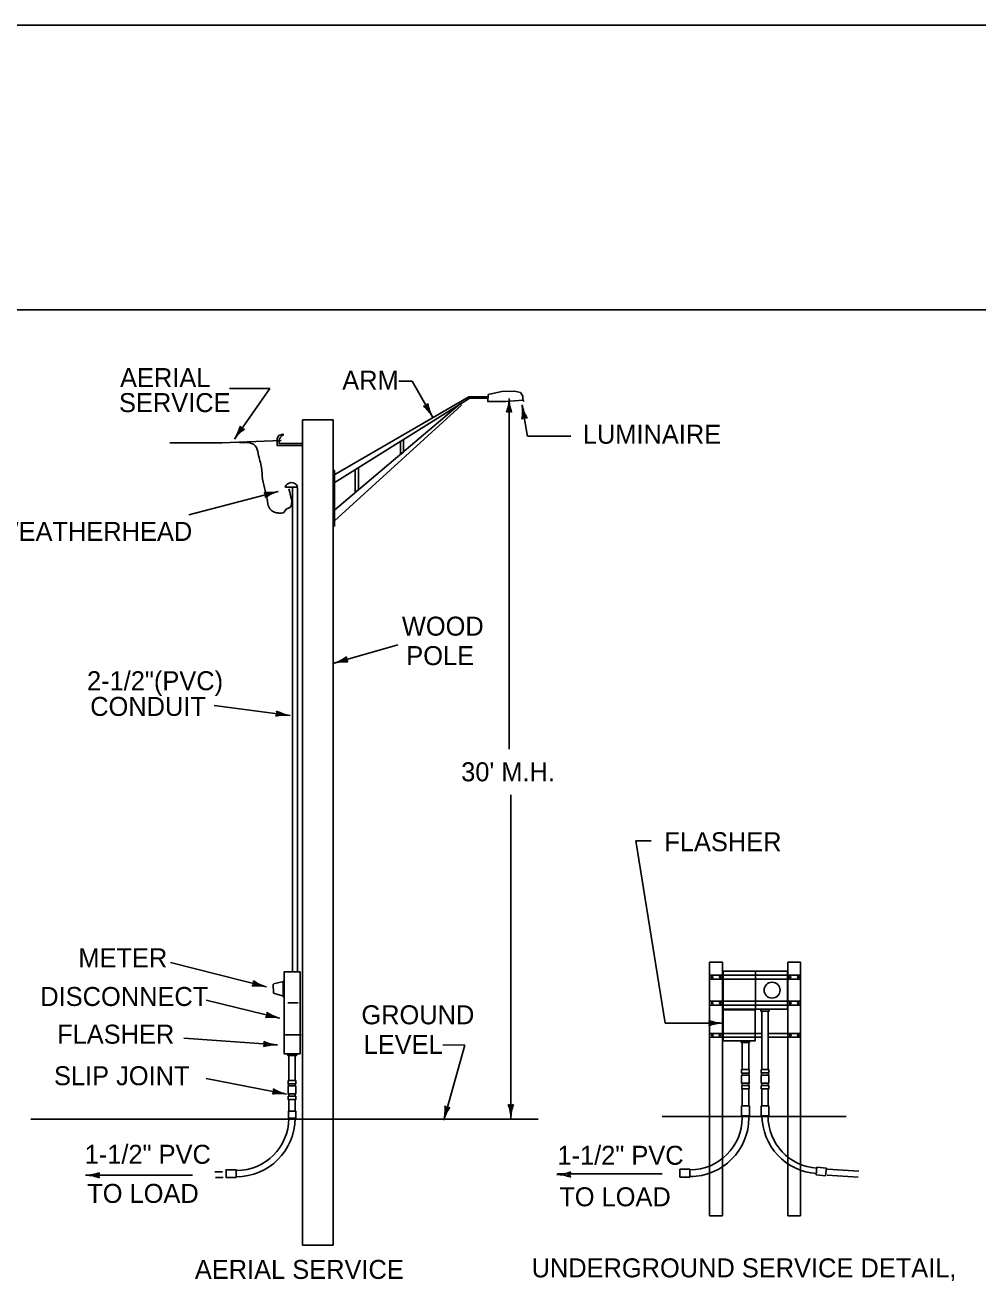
# Model space of a CAD drawing. Extents: x 418 to 1184, y 1025 to 1192.
# Drawn here: x 497.65 to 522.73, y 1159.06 to 1192.14 of the extents above; entities that cross this region are included whole.
import ezdxf

# ---------------------------------------------------------------- set-up
doc = ezdxf.new("R2010")
doc.units = 0
for name, color, linetype in [('Level 16', 7, 'Continuous'), ('Level 2', 7, 'Continuous'), ('Level 4', 7, 'Continuous')]:
    doc.layers.add(name, color=color, linetype=linetype)

msp = doc.modelspace()

# ---------------------------------------------------------------- linework, layer by layer
at = {"layer": 'Level 16'}
for p, q in [((508.138, 1182.101), (508.211, 1182.11)), ((508.18, 1182.086), (508.229, 1182.048)), ((508.256, 1182.168), (508.211, 1182.11)), ((508.247, 1182.125), (508.255, 1182.062)), ((510.321, 1181.94), (510.39, 1181.968)), ((510.351, 1181.974), (510.375, 1182.031)), ((510.458, 1181.94), (510.39, 1181.968)), ((510.429, 1181.974), (510.404, 1182.031)), ((510.729, 1181.763), (510.791, 1181.803)), ((510.752, 1181.802), (510.766, 1181.862)), ((510.863, 1181.787), (510.791, 1181.803)), ((510.829, 1181.815), (510.795, 1181.867)), ((503.32, 1181.527), (503.307, 1181.466)), ((503.315, 1181.572), (503.355, 1181.51)), ((503.384, 1181.483), (503.331, 1181.45)), ((503.427, 1181.494), (503.355, 1181.51)), ((503.942, 1179.829), (503.987, 1179.77)), ((503.942, 1179.829), (503.987, 1179.77)), ((503.977, 1179.697), (503.987, 1179.77)), ((503.977, 1179.697), (503.987, 1179.77)), ((503.983, 1179.809), (504.044, 1179.8)), ((503.983, 1179.809), (504.044, 1179.8)), ((504.003, 1179.734), (504.052, 1179.772)), ((504.003, 1179.734), (504.052, 1179.772)), ((506.087, 1175.461), (506.039, 1175.421)), ((506.087, 1175.461), (506.039, 1175.421)), ((506.109, 1175.385), (506.047, 1175.393)), ((506.109, 1175.385), (506.047, 1175.393)), ((506.111, 1175.498), (506.103, 1175.424)), ((506.111, 1175.498), (506.103, 1175.424)), ((506.149, 1175.367), (506.103, 1175.425)), ((506.149, 1175.367), (506.103, 1175.425)), ((504.27, 1174.071), (504.289, 1173.999)), ((504.27, 1174.071), (504.289, 1173.999)), ((504.27, 1174.071), (504.289, 1173.999)), ((504.3, 1174.037), (504.354, 1174.005)), ((504.3, 1174.037), (504.354, 1174.005)), ((504.3, 1174.037), (504.354, 1174.005)), ((504.252, 1173.935), (504.289, 1173.999)), ((504.252, 1173.935), (504.289, 1173.999)), ((504.252, 1173.935), (504.289, 1173.999)), ((504.29, 1173.96), (504.35, 1173.976)), ((504.29, 1173.96), (504.35, 1173.976)), ((504.29, 1173.96), (504.35, 1173.976)), ((503.633, 1166.83), (503.677, 1166.889)), ((503.633, 1166.83), (503.677, 1166.889)), ((503.667, 1166.962), (503.677, 1166.889)), ((503.667, 1166.962), (503.677, 1166.889)), ((503.673, 1166.85), (503.735, 1166.859)), ((503.673, 1166.85), (503.735, 1166.859)), ((503.692, 1166.926), (503.742, 1166.888)), ((503.692, 1166.926), (503.742, 1166.888)), ((504.017, 1166.135), (504.029, 1166.062)), ((504.017, 1166.135), (504.029, 1166.062)), ((504.043, 1166.099), (504.094, 1166.061)), ((504.043, 1166.099), (504.094, 1166.061)), ((503.985, 1166.002), (504.029, 1166.062)), ((503.985, 1166.002), (504.029, 1166.062)), ((504.025, 1166.023), (504.087, 1166.033)), ((504.025, 1166.023), (504.087, 1166.033)), ((515.653, 1165.921), (515.681, 1165.853)), ((515.653, 1165.785), (515.681, 1165.853)), ((515.687, 1165.892), (515.744, 1165.868)), ((515.687, 1165.814), (515.744, 1165.839)), ((503.928, 1165.235), (503.961, 1165.301)), ((503.928, 1165.235), (503.961, 1165.301)), ((503.938, 1165.371), (503.961, 1165.301)), ((503.938, 1165.371), (503.961, 1165.301)), ((503.964, 1165.261), (504.023, 1165.282)), ((503.964, 1165.261), (504.023, 1165.282)), ((503.97, 1165.339), (504.025, 1165.311)), ((503.97, 1165.339), (504.025, 1165.311)), ((504.187, 1164.12), (504.202, 1164.048)), ((504.161, 1163.986), (504.202, 1164.048)), ((504.2, 1164.008), (504.261, 1164.021)), ((504.215, 1164.085), (504.267, 1164.05)), ((508.702, 1163.669), (508.76, 1163.623)), ((508.721, 1163.629), (508.729, 1163.567)), ((508.796, 1163.607), (508.757, 1163.559)), ((508.833, 1163.632), (508.76, 1163.623)), ((510.37, 1163.709), (510.439, 1163.68)), ((510.399, 1163.675), (510.424, 1163.617)), ((510.506, 1163.709), (510.438, 1163.68)), ((510.477, 1163.675), (510.453, 1163.617)), ((499.573, 1161.884), (499.516, 1161.86)), ((499.573, 1161.806), (499.516, 1161.831)), ((499.607, 1161.913), (499.579, 1161.845)), ((499.607, 1161.777), (499.579, 1161.845)), ((511.978, 1161.903), (511.921, 1161.879)), ((511.978, 1161.825), (511.921, 1161.85)), ((512.012, 1161.932), (511.984, 1161.864)), ((512.012, 1161.796), (511.984, 1161.864))]:
    msp.add_line(p, q, dxfattribs=at)
for centre, start, end in [((509.374, 1182.306), 338.7899, 0.0131), ((511.405, 1182.306), 179.9869, 201.2101), ((507.495, 1181.313), 29.6484, 50.8717), ((509.261, 1182.319), 188.4514, 209.6746), ((509.732, 1181.959), 348.7934, 10.0167), ((511.733, 1182.312), 189.9905, 211.2137), ((502.329, 1181.815), 325.0072, 346.2304), ((503.993, 1180.65), 123.8101, 145.0334), ((504.055, 1180.838), 263.5931, 284.8164), ((504.055, 1180.838), 263.5931, 284.8164), ((504.574, 1178.874), 104.7902, 126.0134), ((504.574, 1178.874), 104.7902, 126.0134), ((505.496, 1176.306), 286.1384, 307.3617), ((505.496, 1176.306), 286.1384, 307.3617), ((506.061, 1174.355), 84.9414, 106.1646), ((506.061, 1174.355), 84.9414, 106.1646), ((504.759, 1174.961), 241.1917, 262.415), ((504.759, 1174.961), 241.1917, 262.415), ((504.759, 1174.961), 241.1917, 262.415), ((504.49, 1172.948), 82.3888, 103.612), ((504.49, 1172.948), 82.3888, 103.612), ((504.49, 1172.948), 82.3888, 103.612), ((503.753, 1165.821), 75.6311, 96.8544), ((503.753, 1165.821), 75.6311, 96.8544), ((504.257, 1167.789), 234.4341, 255.6573), ((504.257, 1167.789), 234.4341, 255.6573), ((504.597, 1166.969), 235.1568, 256.3801), ((504.597, 1166.969), 235.1568, 256.3801), ((504.118, 1164.995), 76.3539, 97.5771), ((504.118, 1164.995), 76.3539, 97.5771), ((516.019, 1166.869), 248.7899, 270.0131), ((516.019, 1164.837), 89.9869, 111.2101), ((504.226, 1164.263), 85.8994, 107.1226), ((504.226, 1164.263), 85.8994, 107.1226), ((504.371, 1166.29), 244.7023, 265.9256), ((504.371, 1166.29), 244.7023, 265.9256), ((504.728, 1164.98), 237.7814, 259.0046), ((504.34, 1162.986), 78.9784, 100.2016), ((507.69, 1163.573), 344.2851, 5.5084), ((509.646, 1163.023), 143.0881, 164.3113), ((509.423, 1163.342), 359.9869, 21.2101), ((511.454, 1163.342), 158.7899, 180.0131), ((499.241, 1162.861), 269.9869, 291.2101), ((499.241, 1160.829), 68.7899, 90.0131), ((511.645, 1162.88), 269.9869, 291.2101), ((511.645, 1160.848), 68.7899, 90.0131)]:
    msp.add_arc(centre, 1.016, start, end, dxfattribs=at)
at = {"layer": 'Level 2'}
for p, q in [((507.49, 1182.76), (507.841, 1182.76)), ((507.841, 1182.76), (508.378, 1181.816)), ((503.028, 1182.563), (504.093, 1182.563)), ((504.093, 1182.563), (503.161, 1181.232)), ((509.341, 1182.303), (505.788, 1180.079)), ((505.807, 1180.298), (509.333, 1182.342)), ((509.333, 1182.342), (509.835, 1182.349)), ((509.837, 1182.307), (509.342, 1182.304)), ((509.839, 1182.41), (509.829, 1182.226)), ((510.197, 1182.484), (509.839, 1182.41)), ((510.53, 1182.497), (510.197, 1182.484)), ((510.394, 1182.305), (510.394, 1173.069)), ((510.691, 1182.459), (510.53, 1182.497)), ((510.753, 1182.361), (510.691, 1182.459)), ((510.753, 1182.274), (510.753, 1182.361)), ((505.797, 1179.081), (509.143, 1182.124)), ((509.105, 1182.162), (505.807, 1179.366)), ((509.143, 1182.124), (509.105, 1182.162)), ((509.826, 1182.225), (510.308, 1182.225)), ((510.308, 1182.225), (510.765, 1182.262)), ((510.875, 1181.298), (510.732, 1182.106)), ((510.778, 1182.225), (510.753, 1182.274)), ((510.765, 1182.262), (510.778, 1182.225)), ((504.955, 1181.741), (505.759, 1181.741)), ((504.955, 1163.319), (504.955, 1181.741)), ((505.759, 1163.325), (505.759, 1181.741)), ((512.02, 1181.306), (510.89, 1181.308)), ((502.832, 1181.135), (501.463, 1181.135)), ((504.391, 1181.192), (502.832, 1181.135)), ((507.536, 1181.182), (507.536, 1180.831)), ((507.613, 1180.888), (507.613, 1181.201)), ((507.536, 1180.831), (507.613, 1180.888)), ((506.339, 1180.431), (506.339, 1179.832)), ((506.425, 1179.908), (506.425, 1180.469)), ((501.964, 1179.236), (504.314, 1179.857)), ((504.509, 1179.968), (504.833, 1179.968)), ((504.693, 1167.21), (504.693, 1179.968)), ((504.819, 1167.21), (504.819, 1179.945)), ((506.339, 1179.832), (506.425, 1179.908)), ((507.464, 1175.818), (505.778, 1175.33)), ((502.629, 1174.221), (504.625, 1173.955)), ((510.439, 1171.865), (510.439, 1163.394)), ((513.73, 1170.653), (514.135, 1170.653)), ((513.73, 1170.653), (514.496, 1165.852)), ((501.478, 1167.452), (504.005, 1166.805)), ((515.67, 1167.458), (516.01, 1167.458)), ((515.67, 1167.458), (515.67, 1163.397)), ((516.01, 1167.458), (516.01, 1163.397)), ((517.725, 1167.458), (517.725, 1163.402)), ((517.725, 1167.458), (518.065, 1167.458)), ((518.065, 1167.458), (518.065, 1163.402)), ((515.67, 1167.114), (516.025, 1167.114)), ((516.025, 1167.22), (517.716, 1167.22)), ((516.025, 1167.22), (516.025, 1166.219)), ((516.033, 1167.114), (516.459, 1167.114)), ((516.463, 1167.114), (517.278, 1167.114)), ((516.875, 1167.22), (516.875, 1166.221)), ((517.287, 1167.114), (517.707, 1167.114)), ((517.716, 1167.22), (517.716, 1166.219)), ((517.716, 1167.114), (518.065, 1167.114)), ((504.185, 1166.877), (504.187, 1166.638)), ((504.455, 1166.945), (504.193, 1166.885)), ((504.444, 1166.958), (504.444, 1166.546)), ((504.444, 1166.958), (504.475, 1166.958)), ((515.67, 1167.012), (516.027, 1167.012)), ((516.038, 1167.012), (516.457, 1167.012)), ((516.463, 1167.012), (517.278, 1167.012)), ((517.287, 1167.012), (517.707, 1167.012)), ((517.716, 1167.012), (518.065, 1167.012)), ((502.419, 1166.453), (504.358, 1165.982)), ((504.187, 1166.638), (504.455, 1166.562)), ((504.444, 1166.546), (504.463, 1166.546)), ((515.67, 1166.427), (516.025, 1166.427)), ((516.03, 1166.427), (517.706, 1166.427)), ((517.717, 1166.427), (518.065, 1166.427)), ((504.57, 1166.389), (504.839, 1166.389)), ((515.67, 1166.325), (516.026, 1166.325)), ((516.025, 1166.219), (517.716, 1166.219)), ((516.033, 1166.325), (517.706, 1166.325)), ((517.018, 1166.214), (517.018, 1166.17)), ((517.018, 1166.169), (517.233, 1166.169)), ((517.041, 1166.17), (517.041, 1165.579)), ((517.213, 1166.167), (517.213, 1165.589)), ((517.233, 1166.216), (517.233, 1166.17)), ((517.716, 1166.325), (518.065, 1166.325)), ((514.496, 1165.852), (516.026, 1165.852)), ((501.831, 1165.453), (504.299, 1165.277)), ((504.494, 1165.545), (504.916, 1165.545)), ((515.67, 1165.575), (516.024, 1165.575)), ((515.67, 1165.486), (516.024, 1165.486)), ((516.029, 1165.575), (516.865, 1165.575)), ((516.031, 1165.486), (516.867, 1165.486)), ((516.87, 1165.575), (517.042, 1165.575)), ((516.87, 1165.486), (517.042, 1165.486)), ((517.041, 1165.577), (517.041, 1164.632)), ((517.212, 1165.586), (517.212, 1164.632)), ((517.212, 1165.575), (518.065, 1165.575)), ((517.213, 1165.486), (518.065, 1165.486)), ((508.648, 1165.277), (509.228, 1165.274)), ((509.226, 1165.27), (508.688, 1163.356)), ((516.504, 1165.389), (516.504, 1165.343)), ((516.504, 1165.343), (516.719, 1165.343)), ((516.527, 1165.342), (516.527, 1164.63)), ((516.698, 1165.343), (516.698, 1164.63)), ((516.719, 1165.39), (516.719, 1165.343)), ((504.59, 1164.99), (504.59, 1164.345)), ((504.761, 1164.99), (504.761, 1164.344)), ((516.522, 1164.482), (516.522, 1164.532)), ((516.527, 1164.661), (516.527, 1164.628)), ((516.698, 1164.661), (516.698, 1164.629)), ((516.701, 1164.484), (516.701, 1164.534)), ((517.035, 1164.477), (517.035, 1164.538)), ((517.041, 1164.661), (517.041, 1164.632)), ((517.212, 1164.661), (517.212, 1164.633)), ((517.218, 1164.478), (517.218, 1164.539)), ((502.419, 1164.395), (504.534, 1163.983)), ((504.586, 1164.199), (504.586, 1164.249)), ((504.591, 1164.346), (504.591, 1164.345)), ((504.765, 1164.201), (504.765, 1164.251)), ((516.527, 1164.122), (516.527, 1163.672)), ((516.53, 1164.215), (516.53, 1164.265)), ((516.697, 1164.215), (516.697, 1164.265)), ((516.698, 1164.12), (516.698, 1163.672)), ((517.041, 1164.118), (517.041, 1163.676)), ((517.042, 1164.213), (517.042, 1164.263)), ((517.212, 1164.213), (517.212, 1164.263)), ((517.212, 1164.118), (517.212, 1163.671)), ((504.59, 1163.825), (504.59, 1163.766)), ((504.591, 1163.839), (504.591, 1163.83)), ((504.594, 1163.932), (504.594, 1163.982)), ((504.595, 1163.821), (504.595, 1163.541)), ((504.761, 1163.932), (504.761, 1163.982)), ((504.761, 1163.826), (504.761, 1163.537)), ((504.761, 1163.825), (504.761, 1163.766)), ((504.762, 1163.837), (504.762, 1163.83)), ((497.807, 1163.321), (511.154, 1163.321)), ((504.955, 1160.009), (504.955, 1163.298)), ((505.759, 1160.009), (505.759, 1163.293)), ((519.259, 1163.397), (514.422, 1163.397)), ((515.67, 1163.377), (515.67, 1160.777)), ((516.01, 1163.377), (516.01, 1160.777)), ((516.527, 1163.41), (516.527, 1163.362)), ((516.702, 1163.411), (516.702, 1163.352)), ((517.725, 1163.372), (517.725, 1160.78)), ((518.065, 1163.372), (518.065, 1160.78)), ((518.532, 1163.405), (518.532, 1163.405)), ((502.057, 1161.845), (499.295, 1161.845)), ((502.642, 1161.935), (502.844, 1161.935)), ((502.667, 1161.784), (502.87, 1161.784)), ((514.424, 1161.883), (511.662, 1161.883)), ((515.238, 1161.814), (515.15, 1161.814)), ((518.76, 1161.846), (519.58, 1161.793)), ((518.774, 1162.006), (519.594, 1161.954)), ((516.01, 1160.777), (515.67, 1160.777)), ((518.065, 1160.78), (517.725, 1160.78)), ((504.955, 1160.009), (505.759, 1160.009))]:
    msp.add_line(p, q, dxfattribs=at)
msp.add_lwpolyline([(504.961, 1181.068), (504.286, 1181.068), (504.286, 1181.125), (504.286, 1181.249), (504.334, 1181.325), (504.438, 1181.363), (504.448, 1181.344), (504.41, 1181.315), (504.372, 1181.287), (504.343, 1181.211), (504.343, 1181.116), (504.942, 1181.116)], dxfattribs=at)
for points in [[(505.759, 1180.403), (505.797, 1180.403), (505.797, 1178.948), (505.759, 1178.948)], [(504.891, 1167.199), (504.471, 1167.199), (504.471, 1165.045), (504.891, 1165.045)], [(515.723, 1167.045), (515.744, 1167.045), (515.754, 1167.063), (515.744, 1167.081), (515.723, 1167.081), (515.713, 1167.063)], [(515.937, 1167.049), (515.958, 1167.049), (515.968, 1167.067), (515.958, 1167.085), (515.937, 1167.085), (515.927, 1167.067)], [(517.775, 1167.045), (517.795, 1167.045), (517.805, 1167.063), (517.795, 1167.08), (517.775, 1167.08), (517.765, 1167.063)], [(517.994, 1167.045), (518.014, 1167.045), (518.024, 1167.063), (518.014, 1167.08), (517.994, 1167.08), (517.984, 1167.063)], [(515.724, 1166.361), (515.744, 1166.361), (515.754, 1166.378), (515.744, 1166.396), (515.724, 1166.396), (515.714, 1166.378)], [(515.938, 1166.36), (515.958, 1166.36), (515.968, 1166.378), (515.958, 1166.396), (515.938, 1166.396), (515.927, 1166.378)], [(516.024, 1166.201), (516.871, 1166.201), (516.871, 1165.389), (516.024, 1165.389)], [(517.783, 1166.361), (517.803, 1166.361), (517.813, 1166.378), (517.803, 1166.396), (517.783, 1166.396), (517.773, 1166.378)], [(517.99, 1166.361), (518.01, 1166.361), (518.02, 1166.378), (518.01, 1166.396), (517.99, 1166.396), (517.98, 1166.378)], [(515.729, 1165.515), (515.75, 1165.515), (515.76, 1165.533), (515.75, 1165.551), (515.729, 1165.551), (515.719, 1165.533)], [(515.933, 1165.515), (515.953, 1165.515), (515.963, 1165.533), (515.953, 1165.551), (515.933, 1165.551), (515.922, 1165.533)], [(517.784, 1165.515), (517.805, 1165.515), (517.815, 1165.533), (517.805, 1165.551), (517.784, 1165.551), (517.774, 1165.533)], [(517.99, 1165.511), (518.011, 1165.511), (518.021, 1165.529), (518.011, 1165.547), (517.99, 1165.547), (517.98, 1165.529)], [(504.568, 1165.034), (504.793, 1165.034), (504.793, 1164.999), (504.568, 1164.999)], [(516.512, 1164.627), (516.711, 1164.627), (516.711, 1164.536), (516.512, 1164.536)], [(516.512, 1164.482), (516.713, 1164.482), (516.713, 1164.271), (516.512, 1164.271)], [(517.027, 1164.631), (517.225, 1164.631), (517.225, 1164.539), (517.027, 1164.539)], [(517.027, 1164.478), (517.227, 1164.478), (517.227, 1164.267), (517.027, 1164.267)], [(504.576, 1164.344), (504.775, 1164.344), (504.775, 1164.253), (504.576, 1164.253)], [(504.576, 1164.199), (504.776, 1164.199), (504.776, 1163.988), (504.576, 1163.988)], [(516.514, 1164.213), (516.713, 1164.213), (516.713, 1164.122), (516.514, 1164.122)], [(517.029, 1164.211), (517.227, 1164.211), (517.227, 1164.12), (517.029, 1164.12)], [(504.578, 1163.931), (504.776, 1163.931), (504.776, 1163.839), (504.578, 1163.839)], [(504.586, 1163.347), (504.776, 1163.347), (504.776, 1163.537), (504.586, 1163.537)], [(516.715, 1163.673), (516.715, 1163.412), (516.511, 1163.412), (516.511, 1163.673)], [(517.231, 1163.674), (517.231, 1163.413), (517.028, 1163.413), (517.028, 1163.674)], [(503.205, 1161.788), (502.943, 1161.788), (502.943, 1161.992), (503.205, 1161.992)], [(515.149, 1161.799), (514.888, 1161.799), (514.888, 1162.003), (515.149, 1162.003)], [(518.495, 1162.058), (518.744, 1162.03), (518.721, 1161.832), (518.473, 1161.861)]]:
    msp.add_lwpolyline(points, close=True, dxfattribs=at)
msp.add_circle((517.313, 1166.72), 0.21, dxfattribs=at)
for centre, radius, start, end in [((504.664, 1179.911), 0.175, 25.1492, 163.6537), ((503.209, 1163.354), 1.55, 270, 0), ((503.217, 1163.345), 1.375, 270, 0), ((515.153, 1163.362), 1.375, 270, 0), ((515.153, 1163.362), 1.55, 270, 0), ((518.586, 1163.429), 1.54, 180, 266.4181), ((518.582, 1163.405), 1.375, 180, 266.1891)]:
    msp.add_arc(centre, radius, start, end, dxfattribs=at)
msp.add_spline([(504.592, 1179.923), (504.572, 1179.409), (504.553, 1179.403), (504.461, 1179.304), (504.331, 1179.285), (504.244, 1179.297), (504.065, 1179.452), (504.034, 1179.582), (503.972, 1179.879), (503.904, 1180.175), (503.873, 1180.485), (503.787, 1180.843), (503.707, 1181.059), (503.608, 1181.121), (503.404, 1181.146), (503.299, 1181.146)], degree=3, dxfattribs=at)
at = {"layer": 'Level 4'}
for p, q in [((417.859, 1192.135), (593.858, 1192.135)), ((423.41, 1184.635), (593.409, 1184.635))]:
    msp.add_line(p, q, dxfattribs=at)

# ---------------------------------------------------------------- texts
at = {"layer": 'Level 2'}
for s, p in [('AERIAL', (500.152, 1182.602)), ('ARM', (506, 1182.534)), ('SERVICE', (500.124, 1181.944)), ('LUMINAIRE', (512.332, 1181.111)), ('WEATHERHEAD', (496.851, 1178.552)), ('WOOD', (507.57, 1176.057)), ('POLE', (507.685, 1175.281)), ('2-1/2"(PVC)', (499.282, 1174.619)), ('CONDUIT', (499.366, 1173.943)), ("30' M.H.", (509.13, 1172.221)), ('FLASHER', (514.477, 1170.38)), ('METER', (499.054, 1167.321)), ('DISCONNECT', (498.053, 1166.304)), ('GROUND', (506.504, 1165.822)), ('FLASHER', (498.495, 1165.311)), ('LEVEL', (506.563, 1165.042)), ('SLIP JOINT', (498.413, 1164.217)), ('1-1/2" PVC', (499.22, 1162.148)), ('1-1/2" PVC', (511.663, 1162.122)), ('TO LOAD', (499.288, 1161.118)), ('TO LOAD', (511.712, 1161.029)), ('AERIAL SERVICE', (502.12, 1159.116)), ('UNDERGROUND SERVICE DETAIL,', (510.983, 1159.157))]:
    msp.add_text(s, height=0.5, dxfattribs=at).set_placement(p)

doc.saveas('drawing.dxf')
